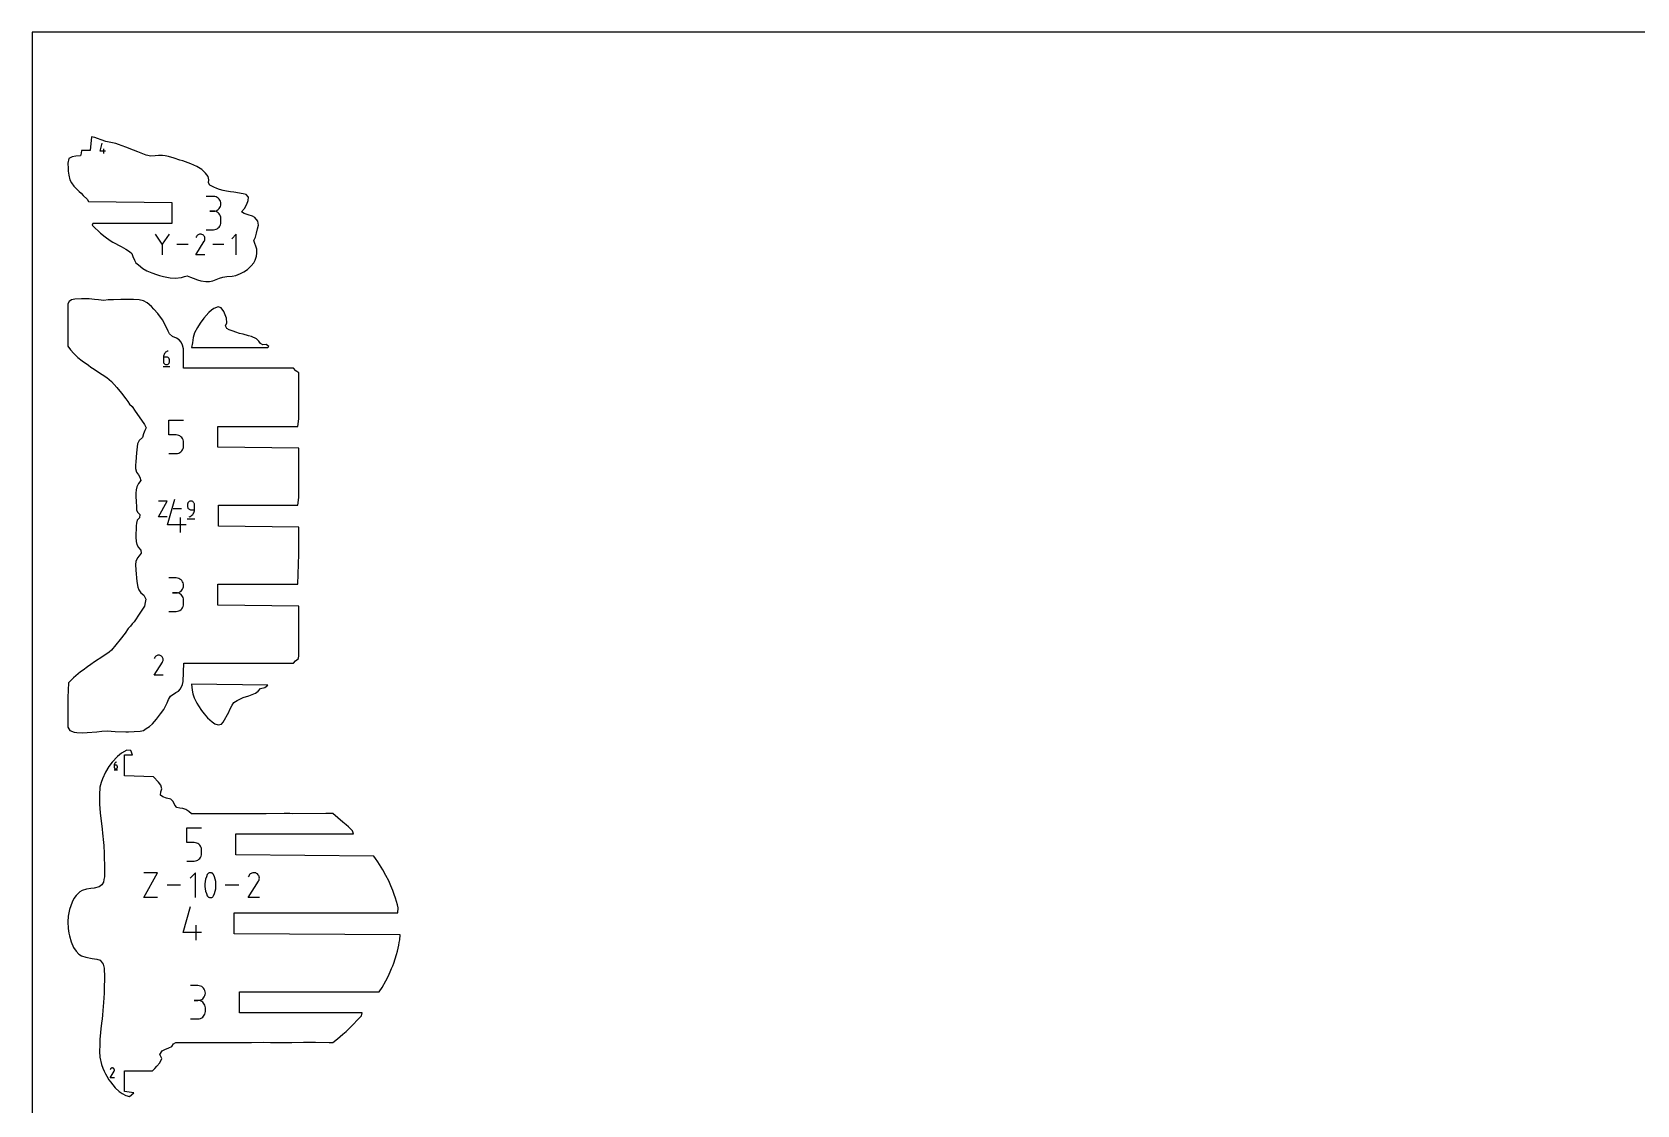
# Model space of a CAD drawing. Extents: x 0 to 600, y 0 to 900.
# Drawn here: x 0 to 300, y 699.5 to 900 of the extents above; entities that cross this region are included whole.
import ezdxf

# ---------------------------------------------------------------- set-up
doc = ezdxf.new("R2010")
doc.units = 0
doc.header["$MEASUREMENT"] = 0
for name, color, linetype in [('annotation', 7, 'Continuous'), ('boundary', 7, 'Continuous'), ('frame', 7, 'Continuous')]:
    doc.layers.add(name, color=color, linetype=linetype)

msp = doc.modelspace()

# ---------------------------------------------------------------- linework, layer by layer
at = {"layer": 'annotation', "color": 1}
for p, q in [((12.700607, 877.762499), (13.120548, 879.235261)), ((13.752122, 877.762499), (12.700607, 877.762499)), ((13.436929, 877.341489), (13.436929, 878.182558)), ((33.919675, 869.30659), (32.534008, 869.30659)), ((34.168891, 869.284221), (33.919675, 869.30659)), ((34.403394, 869.219757), (34.168891, 869.284221)), ((34.619284, 869.117162), (34.403394, 869.219757)), ((34.812661, 868.980401), (34.619284, 869.117162)), ((34.979625, 868.81344), (34.812661, 868.980401)), ((34.812661, 866.861789), (34.979625, 867.029078)), ((35.116276, 868.620242), (34.979625, 868.81344)), ((34.979625, 867.029078), (35.116276, 867.222764)), ((35.218712, 868.404773), (35.116276, 868.620242)), ((35.116276, 867.222764), (35.218712, 867.438915)), ((35.283034, 868.170998), (35.218712, 868.404773)), ((35.218712, 867.438915), (35.283034, 867.673597)), ((35.305342, 867.92288), (35.283034, 868.170998)), ((35.283034, 867.673597), (35.305342, 867.92288)), ((35.305342, 867.92288), (35.305342, 867.92288)), ((33.919675, 866.535257), (33.225863, 866.535257)), ((33.225863, 866.535257), (33.919675, 866.535257)), ((33.919675, 866.535257), (34.168891, 866.557631)), ((34.168891, 866.512888), (33.919675, 866.535257)), ((33.919675, 866.535257), (33.919675, 866.535257)), ((34.168891, 866.557631), (34.403394, 866.622133)), ((34.403394, 866.448423), (34.168891, 866.512888)), ((34.403394, 866.622133), (34.619284, 866.72483)), ((34.619284, 866.345829), (34.403394, 866.448423)), ((34.619284, 866.72483), (34.812661, 866.861789)), ((34.812661, 866.209068), (34.619284, 866.345829)), ((34.979625, 866.042107), (34.812661, 866.209068)), ((35.116276, 865.848909), (34.979625, 866.042107)), ((35.218712, 865.63344), (35.116276, 865.848909)), ((35.283034, 865.399664), (35.218712, 865.63344)), ((35.218712, 863.975684), (35.283034, 864.209514)), ((35.305342, 865.151547), (35.283034, 865.399664)), ((35.283034, 864.209514), (35.305342, 864.457735)), ((35.305342, 864.457735), (35.305342, 865.151547)), ((35.305342, 865.151547), (35.305342, 865.151547)), ((24.335724, 860.399694), (23.051855, 862.256344)), ((25.619351, 862.256344), (24.335724, 860.399694)), ((30.725669, 861.828236), (30.61343, 861.61293)), ((30.814739, 861.954539), (30.725669, 861.828236)), ((30.921604, 862.059973), (30.814739, 861.954539)), ((31.043013, 862.143694), (30.921604, 862.059973)), ((31.175716, 862.204856), (31.043013, 862.143694)), ((31.316462, 862.242616), (31.175716, 862.204856)), ((31.462002, 862.256129), (31.316462, 862.242616)), ((31.609086, 862.244552), (31.462002, 862.256129)), ((31.754464, 862.207039), (31.609086, 862.244552)), ((31.894885, 862.142746), (31.754464, 862.207039)), ((32.020476, 862.053564), (31.894885, 862.142746)), ((31.894885, 862.142746), (31.894885, 862.142746)), ((32.125484, 861.946546), (32.020476, 862.053564)), ((32.208975, 861.824973), (32.125484, 861.946546)), ((32.205774, 860.97353), (32.270994, 861.113561)), ((32.270015, 861.692123), (32.208975, 861.824973)), ((32.307671, 861.551277), (32.270015, 861.692123)), ((32.270994, 861.113561), (32.309094, 861.258716)), ((32.321008, 861.405715), (32.307671, 861.551277)), ((32.309094, 861.258716), (32.321008, 861.405715)), ((32.534008, 863.074025), (33.919675, 863.074025)), ((33.919675, 863.074025), (34.168891, 863.096381)), ((33.919675, 863.074025), (33.919675, 863.074025)), ((34.168891, 863.096381), (34.403394, 863.160813)), ((34.403394, 863.160813), (34.619284, 863.263366)), ((34.619284, 863.263366), (34.812661, 863.400085)), ((34.812661, 863.400085), (34.979625, 863.567014)), ((34.979625, 863.567014), (35.116276, 863.760199)), ((35.116276, 863.760199), (35.218712, 863.975684)), ((38.167763, 862.256223), (37.312092, 861.400311)), ((38.167763, 858.407272), (38.167763, 862.256223)), ((24.335724, 860.549105), (24.335724, 858.407151)), ((29.167731, 860.331748), (27.06319, 860.331748)), ((30.611016, 858.407241), (32.190568, 860.950117)), ((32.320427, 858.407241), (30.611016, 858.407241)), ((32.190568, 860.950117), (32.192456, 860.952453)), ((32.190568, 860.950117), (32.190568, 860.950117)), ((32.192456, 860.952453), (32.194267, 860.95481)), ((32.194267, 860.95481), (32.196012, 860.957206)), ((32.196012, 860.957206), (32.197704, 860.959662)), ((32.197704, 860.959662), (32.199354, 860.962197)), ((32.199354, 860.962197), (32.200974, 860.964832)), ((32.200974, 860.964832), (32.202576, 860.967585)), ((32.202576, 860.967585), (32.204172, 860.970478)), ((32.204172, 860.970478), (32.205774, 860.97353)), ((32.205774, 860.97353), (32.205774, 860.97353)), ((35.868977, 860.331748), (33.764436, 860.331748)), ((24.845491, 840.048169), (24.745913, 839.915187)), ((24.963009, 840.166186), (24.845491, 840.048169)), ((25.096942, 840.267186), (24.963009, 840.166186)), ((25.24576, 840.349115), (25.096942, 840.267186)), ((25.407936, 840.409922), (25.24576, 840.349115)), ((25.407936, 840.409922), (25.407936, 840.409922)), ((24.486667, 837.541918), (25.761336, 837.541918)), ((24.570106, 839.446978), (24.557571, 839.274663)), ((24.557571, 839.274663), (24.557571, 838.427335)), ((25.123682, 839.274663), (24.557571, 839.274663)), ((24.557571, 838.427335), (24.557571, 838.427335)), ((24.557571, 838.427335), (24.566711, 838.325497)), ((24.566711, 838.325497), (24.593055, 838.229632)), ((24.606694, 839.612538), (24.570106, 839.446978)), ((24.593055, 838.229632), (24.634991, 838.141346)), ((24.665805, 839.769292), (24.606694, 839.612538)), ((24.634991, 838.141346), (24.690905, 838.062241)), ((24.745913, 839.915187), (24.665805, 839.769292)), ((24.690905, 838.062241), (24.759183, 837.993922)), ((24.759183, 837.993922), (24.838214, 837.937993)), ((24.838214, 837.937993), (24.926382, 837.896058)), ((24.926382, 837.896058), (25.022076, 837.86972)), ((25.022076, 837.86972), (25.123682, 837.860585)), ((25.225498, 839.265576), (25.123682, 839.274663)), ((25.123682, 837.860585), (25.225498, 837.86972)), ((25.123682, 837.860585), (25.123682, 837.860585)), ((25.321304, 839.239371), (25.225498, 839.265576)), ((25.225498, 837.86972), (25.321304, 837.896058)), ((25.409505, 839.197627), (25.321304, 839.239371)), ((25.321304, 837.896058), (25.409505, 837.937993)), ((25.488509, 839.141925), (25.409505, 839.197627)), ((25.409505, 837.937993), (25.488509, 837.993922)), ((25.556722, 839.073845), (25.488509, 839.141925)), ((25.488509, 837.993922), (25.556722, 838.062241)), ((25.61255, 838.994968), (25.556722, 839.073845)), ((25.556722, 838.062241), (25.61255, 838.141346)), ((25.6544, 838.906872), (25.61255, 838.994968)), ((25.61255, 838.141346), (25.6544, 838.229632)), ((25.680679, 838.81114), (25.6544, 838.906872)), ((25.6544, 838.229632), (25.680679, 838.325497)), ((25.689793, 838.709351), (25.680679, 838.81114)), ((25.680679, 838.325497), (25.689793, 838.427335)), ((25.689793, 838.427335), (25.689793, 838.709351)), ((25.689793, 838.709351), (25.689793, 838.709351)), ((25.551567, 824.724879), (25.551567, 827.503647)), ((25.551567, 827.503647), (28.3229, 827.503647)), ((26.937234, 824.724879), (25.551567, 824.724879)), ((27.186037, 824.702639), (26.937234, 824.724879)), ((27.420321, 824.638496), (27.186037, 824.702639)), ((27.636147, 824.53632), (27.420321, 824.638496)), ((27.829576, 824.399979), (27.636147, 824.53632)), ((27.996669, 824.233339), (27.829576, 824.399979)), ((28.133487, 824.040271), (27.996669, 824.233339)), ((28.1334, 821.950864), (28.236045, 822.166963)), ((28.23609, 823.824641), (28.133487, 824.040271)), ((28.236045, 822.166963), (28.300529, 822.40161)), ((28.300541, 823.590317), (28.23609, 823.824641)), ((28.300529, 822.40161), (28.3229, 822.650879)), ((28.3229, 823.341169), (28.300541, 823.590317)), ((28.3229, 822.650879), (28.3229, 823.341169)), ((28.3229, 823.341169), (28.3229, 823.341169)), ((25.551567, 821.263647), (26.937234, 821.263647)), ((26.937234, 821.263647), (27.185934, 821.286008)), ((26.937234, 821.263647), (26.937234, 821.263647)), ((27.185934, 821.286008), (27.420163, 821.350474)), ((27.420163, 821.350474), (27.635973, 821.453119)), ((27.635973, 821.453119), (27.829415, 821.590016)), ((27.829415, 821.590016), (27.99654, 821.75724)), ((27.99654, 821.75724), (28.1334, 821.950864)), ((23.643277, 809.440948), (25.264896, 812.361474)), ((25.264896, 812.361474), (23.643277, 812.361474)), ((25.328799, 807.899273), (26.712509, 812.752041)), ((27.957261, 810.901211), (26.360368, 810.901211)), ((29.062471, 811.828693), (29.052, 811.71202)), ((29.052, 811.71202), (29.052, 811.387294)), ((29.052, 811.387294), (29.052, 811.387294)), ((29.052, 811.387294), (29.062471, 811.270628)), ((29.092651, 811.938532), (29.062471, 811.828693)), ((29.062471, 811.270628), (29.092651, 811.160805)), ((29.140693, 812.039698), (29.092651, 811.938532)), ((29.092651, 811.160805), (29.140693, 811.059664)), ((29.204748, 812.130349), (29.140693, 812.039698)), ((29.140693, 811.059664), (29.204748, 810.969041)), ((29.282968, 812.208646), (29.204748, 812.130349)), ((29.204748, 810.969041), (29.282968, 810.890775)), ((29.373505, 812.272747), (29.282968, 812.208646)), ((29.282968, 810.890775), (29.373505, 810.826702)), ((29.474511, 812.320813), (29.373505, 812.272747)), ((29.373505, 810.826702), (29.474511, 810.778661)), ((29.584138, 812.351002), (29.474511, 812.320813)), ((29.474511, 810.778661), (29.584138, 810.748489)), ((29.700538, 812.361474), (29.584138, 812.351002)), ((29.584138, 810.748489), (29.700538, 810.738023)), ((29.817179, 812.351002), (29.700538, 812.361474)), ((29.700538, 812.361474), (29.700538, 812.361474)), ((29.700538, 810.738023), (30.349076, 810.738023)), ((29.926934, 812.320813), (29.817179, 812.351002)), ((30.027978, 812.272747), (29.926934, 812.320813)), ((30.019423, 809.853711), (30.133407, 810.005764)), ((30.118485, 812.208646), (30.027978, 812.272747)), ((30.19663, 812.130349), (30.118485, 812.208646)), ((30.133407, 810.005764), (30.225123, 810.172603)), ((30.260587, 812.039698), (30.19663, 812.130349)), ((30.225123, 810.172603), (30.292813, 810.351845)), ((30.30853, 811.938532), (30.260587, 812.039698)), ((30.292813, 810.351845), (30.334717, 810.541112)), ((30.338635, 811.828693), (30.30853, 811.938532)), ((30.334717, 810.541112), (30.349076, 810.738023)), ((30.349076, 811.71202), (30.338635, 811.828693)), ((30.349076, 810.738023), (30.349076, 811.71202)), ((30.349076, 811.71202), (30.349076, 811.71202)), ((25.264896, 809.440948), (23.643277, 809.440948)), ((28.793553, 807.899273), (25.328799, 807.899273)), ((27.754988, 806.512041), (27.754988, 809.283375)), ((28.970956, 809.075883), (30.431219, 809.075883)), ((29.375995, 809.440948), (29.561457, 809.510061)), ((29.375995, 809.440948), (29.375995, 809.440948)), ((29.561457, 809.510061), (29.731689, 809.603479)), ((29.731689, 809.603479), (29.88493, 809.718822)), ((29.88493, 809.718822), (30.019423, 809.853711)), ((26.946928, 797.993196), (25.561262, 797.993196)), ((26.946928, 795.221863), (26.253117, 795.221863)), ((26.253117, 795.221863), (26.946928, 795.221863)), ((27.196144, 797.970827), (26.946928, 797.993196)), ((26.946928, 795.221863), (27.196144, 795.244237)), ((27.196144, 795.199493), (26.946928, 795.221863)), ((26.946928, 795.221863), (26.946928, 795.221863)), ((27.430647, 797.906362), (27.196144, 797.970827)), ((27.196144, 795.244237), (27.430647, 795.308739)), ((27.430647, 795.135029), (27.196144, 795.199493)), ((27.646537, 797.803768), (27.430647, 797.906362)), ((27.430647, 795.308739), (27.646537, 795.411436)), ((27.646537, 795.032434), (27.430647, 795.135029)), ((27.839915, 797.667007), (27.646537, 797.803768)), ((27.646537, 795.411436), (27.839915, 795.548395)), ((27.839915, 794.895674), (27.646537, 795.032434)), ((28.006879, 797.500046), (27.839915, 797.667007)), ((27.839915, 795.548395), (28.006879, 795.715684)), ((28.143529, 797.306848), (28.006879, 797.500046)), ((28.006879, 795.715684), (28.143529, 795.90937)), ((28.245965, 797.091379), (28.143529, 797.306848)), ((28.143529, 795.90937), (28.245965, 796.12552)), ((28.310287, 796.857604), (28.245965, 797.091379)), ((28.245965, 796.12552), (28.310287, 796.360203)), ((28.332595, 796.609486), (28.310287, 796.857604)), ((28.310287, 796.360203), (28.332595, 796.609486)), ((28.332595, 796.609486), (28.332595, 796.609486)), ((27.646537, 791.949972), (27.839915, 792.086691)), ((28.006879, 794.728713), (27.839915, 794.895674)), ((27.839915, 792.086691), (28.006879, 792.25362)), ((28.143529, 794.535515), (28.006879, 794.728713)), ((28.006879, 792.25362), (28.143529, 792.446805)), ((28.245965, 794.320046), (28.143529, 794.535515)), ((28.143529, 792.446805), (28.245965, 792.66229)), ((28.310287, 794.08627), (28.245965, 794.320046)), ((28.245965, 792.66229), (28.310287, 792.89612)), ((28.332595, 793.838153), (28.310287, 794.08627)), ((28.310287, 792.89612), (28.332595, 793.144341)), ((28.332595, 793.144341), (28.332595, 793.838153)), ((28.332595, 793.838153), (28.332595, 793.838153)), ((25.561262, 791.760631), (26.946928, 791.760631)), ((26.946928, 791.760631), (27.196144, 791.782987)), ((26.946928, 791.760631), (26.946928, 791.760631)), ((27.196144, 791.782987), (27.430647, 791.847419)), ((27.430647, 791.847419), (27.646537, 791.949972)), ((22.943892, 783.144512), (22.834714, 782.935077)), ((23.030534, 783.267371), (22.943892, 783.144512)), ((23.134485, 783.369931), (23.030534, 783.267371)), ((23.252583, 783.451368), (23.134485, 783.369931)), ((23.381668, 783.510863), (23.252583, 783.451368)), ((23.518577, 783.547593), (23.381668, 783.510863)), ((23.660148, 783.560738), (23.518577, 783.547593)), ((23.803222, 783.549476), (23.660148, 783.560738)), ((23.944635, 783.512986), (23.803222, 783.549476)), ((24.081227, 783.450446), (23.944635, 783.512986)), ((24.203394, 783.363696), (24.081227, 783.450446)), ((24.081227, 783.450446), (24.081227, 783.450446)), ((24.305538, 783.259597), (24.203394, 783.363696)), ((24.386753, 783.141338), (24.305538, 783.259597)), ((24.446128, 783.012111), (24.386753, 783.141338)), ((24.482757, 782.875105), (24.446128, 783.012111)), ((22.832366, 779.816799), (24.368848, 782.290337)), ((24.368848, 782.290337), (24.370684, 782.29261)), ((24.368848, 782.290337), (24.368848, 782.290337)), ((24.370684, 782.29261), (24.372446, 782.294902)), ((24.372446, 782.294902), (24.374143, 782.297233)), ((24.374143, 782.297233), (24.375789, 782.299622)), ((24.375789, 782.299622), (24.377394, 782.302088)), ((24.377394, 782.302088), (24.37897, 782.304651)), ((24.37897, 782.304651), (24.380528, 782.307329)), ((24.380528, 782.307329), (24.382081, 782.310143)), ((24.382081, 782.310143), (24.383639, 782.313112)), ((24.383639, 782.313112), (24.44708, 782.449325)), ((24.383639, 782.313112), (24.383639, 782.313112)), ((24.44708, 782.449325), (24.484142, 782.590522)), ((24.495731, 782.733512), (24.482757, 782.875105)), ((24.484142, 782.590522), (24.495731, 782.733512)), ((24.495166, 779.816799), (22.832366, 779.816799)), ((15.325164, 762.150684), (15.979417, 762.150684)), ((15.367991, 763.1285), (15.361557, 763.040056)), ((15.361557, 763.040056), (15.361557, 762.605145)), ((15.652127, 763.040056), (15.361557, 763.040056)), ((15.361557, 762.605145), (15.361557, 762.605145)), ((15.361557, 762.605145), (15.366249, 762.552874)), ((15.366249, 762.552874), (15.37977, 762.50367)), ((15.386771, 763.213478), (15.367991, 763.1285)), ((15.37977, 762.50367), (15.401295, 762.458354)), ((15.417111, 763.293936), (15.386771, 763.213478)), ((15.401295, 762.458354), (15.429994, 762.417752)), ((15.458228, 763.368819), (15.417111, 763.293936)), ((15.429994, 762.417752), (15.465039, 762.382686)), ((15.509339, 763.437076), (15.458228, 763.368819)), ((15.465039, 762.382686), (15.505603, 762.353979)), ((15.505603, 762.353979), (15.550858, 762.332455)), ((15.569658, 763.497651), (15.509339, 763.437076)), ((15.550858, 762.332455), (15.599975, 762.318937)), ((15.638402, 763.549491), (15.569658, 763.497651)), ((15.599975, 762.318937), (15.652127, 762.314247)), ((15.714786, 763.591543), (15.638402, 763.549491)), ((15.704386, 763.035392), (15.652127, 763.040056)), ((15.652127, 762.314247), (15.704386, 762.318937)), ((15.652127, 762.314247), (15.652127, 762.314247)), ((15.753561, 763.021941), (15.704386, 763.035392)), ((15.704386, 762.318937), (15.753561, 762.332455)), ((15.798027, 763.622753), (15.714786, 763.591543)), ((15.798832, 763.000515), (15.753561, 763.021941)), ((15.753561, 762.332455), (15.798832, 762.353979)), ((15.798027, 763.622753), (15.798027, 763.622753)), ((15.839383, 762.971925), (15.798832, 763.000515)), ((15.798832, 762.353979), (15.839383, 762.382686)), ((15.874395, 762.936981), (15.839383, 762.971925)), ((15.839383, 762.382686), (15.874395, 762.417752)), ((15.90305, 762.896496), (15.874395, 762.936981)), ((15.874395, 762.417752), (15.90305, 762.458354)), ((15.92453, 762.851279), (15.90305, 762.896496)), ((15.90305, 762.458354), (15.92453, 762.50367)), ((15.938018, 762.802142), (15.92453, 762.851279)), ((15.92453, 762.50367), (15.938018, 762.552874)), ((15.942696, 762.749896), (15.938018, 762.802142)), ((15.938018, 762.552874), (15.942696, 762.605145)), ((15.942696, 762.605145), (15.942696, 762.749896)), ((15.942696, 762.749896), (15.942696, 762.749896)), ((28.917394, 748.558126), (28.917394, 751.336894)), ((28.917394, 751.336894), (31.688727, 751.336894)), ((30.30306, 748.558126), (28.917394, 748.558126)), ((30.551863, 748.535886), (30.30306, 748.558126)), ((30.786147, 748.471744), (30.551863, 748.535886)), ((31.001973, 748.369568), (30.786147, 748.471744)), ((31.195402, 748.233226), (31.001973, 748.369568)), ((31.362495, 748.066587), (31.195402, 748.233226)), ((31.499313, 747.873518), (31.362495, 748.066587)), ((31.601917, 747.657888), (31.499313, 747.873518)), ((31.666368, 747.423564), (31.601917, 747.657888)), ((31.688727, 747.174416), (31.666368, 747.423564)), ((31.688727, 746.484126), (31.688727, 747.174416)), ((31.688727, 747.174416), (31.688727, 747.174416)), ((28.917394, 745.096894), (30.30306, 745.096894)), ((30.30306, 745.096894), (30.55176, 745.119256)), ((30.30306, 745.096894), (30.30306, 745.096894)), ((30.55176, 745.119256), (30.78599, 745.183722)), ((30.78599, 745.183722), (31.0018, 745.286366)), ((31.0018, 745.286366), (31.195241, 745.423263)), ((31.195241, 745.423263), (31.362366, 745.590487)), ((31.362366, 745.590487), (31.499226, 745.784112)), ((31.499226, 745.784112), (31.601872, 746.00021)), ((31.601872, 746.00021), (31.666355, 746.234857)), ((31.666355, 746.234857), (31.688727, 746.484126)), ((20.882035, 738.265335), (23.471895, 742.929657)), ((23.471895, 742.929657), (20.882035, 742.929657)), ((30.557592, 742.929657), (29.520654, 741.892426)), ((30.557592, 738.265335), (30.557592, 742.929657)), ((32.351618, 741.265799), (32.306919, 740.819105)), ((32.441017, 741.707199), (32.351618, 741.265799)), ((32.575116, 742.139856), (32.441017, 741.707199)), ((32.753914, 742.560318), (32.575116, 742.139856)), ((32.814124, 742.660445), (32.753914, 742.560318)), ((32.753914, 742.560318), (32.753914, 742.560318)), ((32.889163, 742.745771), (32.814124, 742.660445)), ((32.976544, 742.815471), (32.889163, 742.745771)), ((33.073784, 742.868718), (32.976544, 742.815471)), ((33.178398, 742.904686), (33.073784, 742.868718)), ((33.287902, 742.92255), (33.178398, 742.904686)), ((33.399811, 742.921484), (33.287902, 742.92255)), ((33.51164, 742.900663), (33.399811, 742.921484)), ((33.620905, 742.85926), (33.51164, 742.900663)), ((33.662734, 742.83728), (33.620905, 742.85926)), ((33.620905, 742.85926), (33.620905, 742.85926)), ((33.702872, 742.812032), (33.662734, 742.83728)), ((33.741126, 742.783718), (33.702872, 742.812032)), ((33.777299, 742.752536), (33.741126, 742.783718)), ((33.811198, 742.718686), (33.777299, 742.752536)), ((33.842626, 742.682369), (33.811198, 742.718686)), ((33.871389, 742.643784), (33.842626, 742.682369)), ((33.897292, 742.603131), (33.871389, 742.643784)), ((33.92014, 742.56061), (33.897292, 742.603131)), ((34.099805, 742.139281), (33.92014, 742.56061)), ((33.92014, 742.56061), (33.92014, 742.56061)), ((34.234553, 741.705975), (34.099805, 742.139281)), ((34.324385, 741.264142), (34.234553, 741.705975)), ((34.369302, 740.817231), (34.324385, 741.264142)), ((40.417915, 738.265297), (42.332083, 741.346862)), ((40.556856, 742.411004), (40.42084, 742.150087)), ((40.664795, 742.564064), (40.556856, 742.411004)), ((40.794299, 742.691833), (40.664795, 742.564064)), ((40.941427, 742.793289), (40.794299, 742.691833)), ((41.102242, 742.867408), (40.941427, 742.793289)), ((41.272805, 742.913167), (41.102242, 742.867408)), ((41.449176, 742.929543), (41.272805, 742.913167)), ((41.627419, 742.915513), (41.449176, 742.929543)), ((41.803593, 742.870053), (41.627419, 742.915513)), ((41.973761, 742.792141), (41.803593, 742.870053)), ((42.125958, 742.684066), (41.973761, 742.792141)), ((41.973761, 742.792141), (41.973761, 742.792141)), ((42.253211, 742.554378), (42.125958, 742.684066)), ((42.354389, 742.407049), (42.253211, 742.554378)), ((42.332083, 741.346862), (42.334371, 741.349693)), ((42.332083, 741.346862), (42.332083, 741.346862)), ((42.334371, 741.349693), (42.336565, 741.352549)), ((42.336565, 741.352549), (42.33868, 741.355453)), ((42.33868, 741.355453), (42.34073, 741.358429)), ((42.34073, 741.358429), (42.34273, 741.361501)), ((42.34273, 741.361501), (42.344693, 741.364694)), ((42.344693, 741.364694), (42.346635, 741.368031)), ((42.346635, 741.368031), (42.348569, 741.371537)), ((42.348569, 741.371537), (42.350511, 741.375235)), ((42.350511, 741.375235), (42.429546, 741.544931)), ((42.350511, 741.375235), (42.350511, 741.375235)), ((42.42836, 742.246056), (42.354389, 742.407049)), ((42.473993, 742.075373), (42.42836, 742.246056)), ((42.429546, 741.544931), (42.475717, 741.720836)), ((42.490156, 741.898975), (42.473993, 742.075373)), ((42.475717, 741.720836), (42.490156, 741.898975)), ((23.471895, 738.265335), (20.882035, 738.265335)), ((27.771826, 740.597496), (25.221454, 740.597496)), ((32.306919, 740.819105), (32.306919, 740.370567)), ((32.306919, 740.370567), (32.351618, 739.923635)), ((32.351618, 739.923635), (32.441017, 739.481758)), ((32.441017, 739.481758), (32.575116, 739.048387)), ((32.575116, 739.048387), (32.753914, 738.626972)), ((32.753914, 738.626972), (32.753914, 738.626972)), ((32.753914, 738.626972), (32.776679, 738.584535)), ((32.776679, 738.584535), (32.80239, 738.544085)), ((32.80239, 738.544085), (32.83094, 738.505743)), ((32.83094, 738.505743), (32.862221, 738.469634)), ((32.862221, 738.469634), (32.896123, 738.435879)), ((32.896123, 738.435879), (32.932538, 738.404601)), ((32.932538, 738.404601), (32.971358, 738.375923)), ((32.971358, 738.375923), (33.012476, 738.349968)), ((33.012476, 738.349968), (33.055781, 738.326859)), ((33.055781, 738.326859), (33.055781, 738.326859)), ((33.055781, 738.326859), (33.164186, 738.286335)), ((33.164186, 738.286335), (33.275364, 738.266201)), ((33.275364, 738.266201), (33.386802, 738.265638)), ((33.386802, 738.265638), (33.495987, 738.283825)), ((33.495987, 738.283825), (33.600405, 738.31994)), ((33.600405, 738.31994), (33.697542, 738.373162)), ((33.697542, 738.373162), (33.784886, 738.442671)), ((33.784886, 738.442671), (33.859924, 738.527645)), ((33.859924, 738.527645), (33.92014, 738.627264)), ((33.92014, 738.627264), (34.099805, 739.047813)), ((33.92014, 738.627264), (33.92014, 738.627264)), ((34.099805, 739.047813), (34.234553, 739.480534)), ((34.234553, 739.480534), (34.324385, 739.921977)), ((34.324385, 739.921977), (34.369302, 740.368693)), ((34.369302, 740.368693), (34.369302, 740.817231)), ((38.668881, 740.597496), (36.118509, 740.597496)), ((42.489452, 738.265297), (40.417915, 738.265297)), ((28.217504, 731.73252), (29.601214, 736.585289)), ((30.643693, 730.345289), (30.643693, 733.116622)), ((31.682258, 731.73252), (28.217504, 731.73252)), ((31.000229, 721.826443), (29.614563, 721.826443)), ((31.249445, 721.804074), (31.000229, 721.826443)), ((31.483948, 721.73961), (31.249445, 721.804074)), ((31.699838, 721.637015), (31.483948, 721.73961)), ((31.893216, 721.500254), (31.699838, 721.637015)), ((32.06018, 721.333293), (31.893216, 721.500254)), ((32.19683, 721.140096), (32.06018, 721.333293)), ((32.299267, 720.924627), (32.19683, 721.140096)), ((32.363589, 720.690851), (32.299267, 720.924627)), ((32.299267, 719.958768), (32.363589, 720.193451)), ((32.385896, 720.442733), (32.363589, 720.690851)), ((32.363589, 720.193451), (32.385896, 720.442733)), ((32.385896, 720.442733), (32.385896, 720.442733)), ((31.000229, 719.05511), (30.306418, 719.05511)), ((30.306418, 719.05511), (31.000229, 719.05511)), ((31.000229, 719.05511), (31.249445, 719.077484)), ((31.249445, 719.032741), (31.000229, 719.05511)), ((31.000229, 719.05511), (31.000229, 719.05511)), ((31.249445, 719.077484), (31.483948, 719.141986)), ((31.483948, 718.968276), (31.249445, 719.032741)), ((31.483948, 719.141986), (31.699838, 719.244683)), ((31.699838, 718.865682), (31.483948, 718.968276)), ((31.699838, 719.244683), (31.893216, 719.381642)), ((31.893216, 718.728921), (31.699838, 718.865682)), ((31.893216, 719.381642), (32.06018, 719.548931)), ((32.06018, 718.56196), (31.893216, 718.728921)), ((32.06018, 719.548931), (32.19683, 719.742617)), ((32.19683, 718.368762), (32.06018, 718.56196)), ((32.19683, 719.742617), (32.299267, 719.958768)), ((32.299267, 718.153293), (32.19683, 718.368762)), ((32.363589, 717.919518), (32.299267, 718.153293)), ((32.385896, 717.6714), (32.363589, 717.919518)), ((32.385896, 716.977588), (32.385896, 717.6714)), ((32.385896, 717.6714), (32.385896, 717.6714)), ((29.614563, 715.593878), (31.000229, 715.593878)), ((31.000229, 715.593878), (31.249445, 715.616234)), ((31.000229, 715.593878), (31.000229, 715.593878)), ((31.249445, 715.616234), (31.483948, 715.680667)), ((31.483948, 715.680667), (31.699838, 715.783219)), ((31.699838, 715.783219), (31.893216, 715.919938)), ((31.893216, 715.919938), (32.06018, 716.086867)), ((32.06018, 716.086867), (32.19683, 716.280052)), ((32.19683, 716.280052), (32.299267, 716.495537)), ((32.299267, 716.495537), (32.363589, 716.729367)), ((32.363589, 716.729367), (32.385896, 716.977588)), ((14.574645, 704.599017), (15.332253, 705.818668)), ((14.629636, 706.239844), (14.575803, 706.136576)), ((14.672358, 706.300423), (14.629636, 706.239844)), ((14.723614, 706.350993), (14.672358, 706.300423)), ((14.781846, 706.391149), (14.723614, 706.350993)), ((14.845495, 706.420484), (14.781846, 706.391149)), ((14.913001, 706.438595), (14.845495, 706.420484)), ((14.982808, 706.445077), (14.913001, 706.438595)), ((15.053354, 706.439523), (14.982808, 706.445077)), ((15.123082, 706.421531), (15.053354, 706.439523)), ((15.190433, 706.390694), (15.123082, 706.421531)), ((15.250671, 706.347919), (15.190433, 706.390694)), ((15.190433, 706.390694), (15.190433, 706.390694)), ((15.301036, 706.29659), (15.250671, 706.347919)), ((15.341081, 706.238279), (15.301036, 706.29659)), ((15.332253, 705.818668), (15.333158, 705.819788)), ((15.332253, 705.818668), (15.332253, 705.818668)), ((15.333158, 705.819788), (15.334027, 705.820919)), ((15.334027, 705.820919), (15.334864, 705.822068)), ((15.334864, 705.822068), (15.335675, 705.823246)), ((15.335675, 705.823246), (15.336467, 705.824462)), ((15.336467, 705.824462), (15.337244, 705.825726)), ((15.337244, 705.825726), (15.338012, 705.827046)), ((15.338012, 705.827046), (15.338778, 705.828434)), ((15.338778, 705.828434), (15.339546, 705.829898)), ((15.339546, 705.829898), (15.370828, 705.897061)), ((15.339546, 705.829898), (15.339546, 705.829898)), ((15.370358, 706.17456), (15.341081, 706.238279)), ((15.388419, 706.107005), (15.370358, 706.17456)), ((15.370828, 705.897061), (15.389102, 705.966683)), ((15.394816, 706.037188), (15.388419, 706.107005)), ((15.389102, 705.966683), (15.394816, 706.037188)), ((15.394538, 704.599017), (14.574645, 704.599017))]:
    msp.add_line(p, q, dxfattribs=at)
at = {"layer": 'boundary', "color": 5}
for p, q in [((11.128036, 880.441599), (10.859387, 877.898375)), ((11.703722, 880.29337), (11.128036, 880.441599)), ((12.204584, 880.137465), (11.703722, 880.29337)), ((12.907482, 879.886509), (12.204584, 880.137465)), ((13.812538, 879.577818), (12.907482, 879.886509)), ((14.74463, 879.382357), (13.812538, 879.577818)), ((15.636526, 879.160332), (14.74463, 879.382357)), ((16.156363, 879.009898), (15.636526, 879.160332)), ((17.495009, 878.505321), (16.156363, 879.009898)), ((6.840662, 876.354481), (6.673865, 875.537039)), ((7.480614, 876.720102), (6.840662, 876.354481)), ((8.178269, 876.819951), (7.480614, 876.720102)), ((9.028846, 876.851666), (8.178269, 876.819951)), ((9.17284, 877.354322), (9.028846, 876.851666)), ((9.213839, 877.898375), (9.17284, 877.354322)), ((10.859387, 877.898375), (9.213839, 877.898375)), ((18.974262, 877.951903), (17.495009, 878.505321)), ((19.758705, 877.617354), (18.974262, 877.951903)), ((21.330237, 877.025636), (19.758705, 877.617354)), ((22.222895, 876.845458), (21.330237, 877.025636)), ((23.029501, 876.904851), (22.222895, 876.845458)), ((23.603511, 876.96233), (23.029501, 876.904851)), ((24.351344, 876.947555), (23.603511, 876.96233)), ((24.880987, 876.864867), (24.351344, 876.947555)), ((25.507269, 876.738591), (24.880987, 876.864867)), ((26.578408, 876.443828), (25.507269, 876.738591)), ((27.62837, 876.09558), (26.578408, 876.443828)), ((28.164141, 875.934518), (27.62837, 876.09558)), ((6.673865, 875.537039), (6.718179, 874.49566)), ((6.718179, 874.49566), (6.758701, 873.985268)), ((6.758701, 873.985268), (6.84019, 873.266722)), ((6.84019, 873.266722), (7.048851, 872.374022)), ((29.668621, 875.397284), (28.164141, 875.934518)), ((30.774132, 874.909988), (29.668621, 875.397284)), ((31.734336, 874.313079), (30.774132, 874.909988)), ((32.435714, 873.663709), (31.734336, 874.313079)), ((32.89347, 873.009529), (32.435714, 873.663709)), ((33.038862, 872.396104), (32.89347, 873.009529)), ((7.048851, 872.374022), (7.336276, 871.855839)), ((7.336276, 871.855839), (7.821985, 871.214098)), ((7.821985, 871.214098), (8.776381, 870.24131)), ((8.776381, 870.24131), (9.147387, 869.874131)), ((32.978681, 871.851207), (33.038862, 872.396104)), ((33.250246, 871.38118), (32.978681, 871.851207)), ((33.97076, 871.049798), (33.250246, 871.38118)), ((34.555848, 870.786304), (33.97076, 871.049798)), ((35.060208, 870.60973), (34.555848, 870.786304)), ((35.730973, 870.401861), (35.060208, 870.60973)), ((36.315245, 870.279772), (35.730973, 870.401861)), ((37.096774, 870.158197), (36.315245, 870.279772)), ((37.681494, 870.07443), (37.096774, 870.158197)), ((39.456099, 869.793429), (37.681494, 870.07443)), ((9.147387, 869.874131), (9.556257, 869.478229)), ((9.556257, 869.478229), (10.27649, 868.789954)), ((10.27649, 868.789954), (10.567749, 868.338829)), ((10.567749, 868.338829), (26.120458, 868.143829)), ((26.120458, 868.143829), (26.120458, 864.243829)), ((39.168111, 866.439557), (39.725349, 867.01499)), ((40.00973, 869.628417), (39.456099, 869.793429)), ((39.725349, 867.01499), (40.149199, 867.835983)), ((40.423718, 869.136515), (40.00973, 869.628417)), ((40.149199, 867.835983), (40.409095, 868.533643)), ((40.409095, 868.533643), (40.423718, 869.136515)), ((11.351367, 864.243829), (11.250518, 863.949717)), ((26.120458, 864.243829), (11.351367, 864.243829)), ((39.658022, 866.118401), (39.168111, 866.439557)), ((40.406075, 865.8451), (39.658022, 866.118401)), ((41.195857, 865.617261), (40.406075, 865.8451)), ((41.658241, 865.373752), (41.195857, 865.617261)), ((42.224086, 864.701513), (41.658241, 865.373752)), ((42.299487, 863.93494), (42.224086, 864.701513)), ((11.250518, 863.949717), (11.745705, 863.444344)), ((11.745705, 863.444344), (12.409675, 862.799537)), ((12.409675, 862.799537), (12.805997, 862.4238)), ((12.805997, 862.4238), (13.68017, 861.735395)), ((13.68017, 861.735395), (14.613413, 861.044286)), ((14.613413, 861.044286), (15.06676, 860.764409)), ((41.457319, 861.072033), (41.752087, 861.689968)), ((41.620403, 860.486446), (41.457319, 861.072033)), ((41.752087, 861.689968), (41.926648, 862.414105)), ((41.926648, 862.414105), (42.128502, 863.232876)), ((42.128502, 863.232876), (42.299487, 863.93494)), ((15.06676, 860.764409), (16.634071, 859.911866)), ((16.634071, 859.911866), (17.510133, 859.434701)), ((17.510133, 859.434701), (18.234642, 859.008312)), ((18.234642, 859.008312), (18.644337, 858.625333)), ((18.644337, 858.625333), (18.838142, 858.085244)), ((18.838142, 858.085244), (19.123523, 857.368862)), ((41.850546, 860.019797), (41.620403, 860.486446)), ((41.708449, 857.393075), (41.949298, 858.132156)), ((41.991651, 859.467317), (41.850546, 860.019797)), ((41.949298, 858.132156), (42.028801, 858.662561)), ((42.028801, 858.662561), (41.991651, 859.467317)), ((19.123523, 857.368862), (19.398474, 856.899269)), ((19.398474, 856.899269), (19.862785, 856.486647)), ((19.862785, 856.486647), (20.717764, 855.815468)), ((20.717764, 855.815468), (21.431138, 855.417474)), ((21.431138, 855.417474), (22.390181, 855.016103)), ((22.390181, 855.016103), (23.244357, 854.679633)), ((38.949524, 854.866661), (39.60142, 855.193454)), ((39.60142, 855.193454), (40.245882, 855.654202)), ((40.245882, 855.654202), (40.956765, 856.296567)), ((40.956765, 856.296567), (41.435192, 856.896019)), ((41.435192, 856.896019), (41.708449, 857.393075)), ((23.244357, 854.679633), (23.786497, 854.521685)), ((23.786497, 854.521685), (24.576711, 854.315293)), ((24.576711, 854.315293), (25.809621, 854.073242)), ((25.809621, 854.073242), (26.76485, 854.016214)), ((26.76485, 854.016214), (27.954335, 854.168734)), ((27.954335, 854.168734), (28.504237, 854.337541)), ((28.504237, 854.337541), (29.007472, 854.435681)), ((29.007472, 854.435681), (29.642044, 854.230628)), ((29.642044, 854.230628), (30.115087, 854.005691)), ((30.115087, 854.005691), (30.898152, 853.704843)), ((30.898152, 853.704843), (31.548746, 853.51381)), ((31.548746, 853.51381), (32.475312, 853.371811)), ((32.475312, 853.371811), (33.181711, 853.406595)), ((33.181711, 853.406595), (33.813095, 853.515603)), ((33.813095, 853.515603), (34.422838, 853.75141)), ((34.422838, 853.75141), (35.050616, 854.04716)), ((35.050616, 854.04716), (35.630719, 854.235534)), ((35.630719, 854.235534), (36.400759, 854.304426)), ((36.400759, 854.304426), (37.39501, 854.36938)), ((37.39501, 854.36938), (38.115433, 854.533673)), ((38.115433, 854.533673), (38.949524, 854.866661)), ((6.925031, 849.665029), (6.668089, 849.224971)), ((6.668089, 849.224971), (6.668118, 848.218141)), ((7.392598, 849.975989), (6.925031, 849.665029)), ((7.96464, 850.089707), (7.392598, 849.975989)), ((9.214718, 850.187399), (7.96464, 850.089707)), ((10.693072, 850.144359), (9.214718, 850.187399)), ((11.669997, 850.054887), (10.693072, 850.144359)), ((12.383951, 849.966615), (11.669997, 850.054887)), ((13.394149, 849.842539), (12.383951, 849.966615)), ((14.196774, 849.963778), (13.394149, 849.842539)), ((15.213755, 849.96708), (14.196774, 849.963778)), ((16.591763, 850.040234), (15.213755, 849.96708)), ((17.230589, 850.044531), (16.591763, 850.040234)), ((18.94231, 850.021935), (17.230589, 850.044531)), ((19.991304, 849.946051), (18.94231, 850.021935)), ((20.832322, 849.760135), (19.991304, 849.946051)), ((21.487705, 849.415599), (20.832322, 849.760135)), ((22.334613, 848.728273), (21.487705, 849.415599)), ((6.668118, 848.218141), (6.680591, 847.564206)), ((6.680591, 847.564206), (6.680686, 846.02828)), ((6.680686, 846.02828), (6.684943, 845.081994)), ((22.778835, 848.242897), (22.334613, 848.728273)), ((23.477204, 847.415314), (22.778835, 848.242897)), ((24.350548, 846.231221), (23.477204, 847.415314)), ((25.205037, 844.678676), (24.350548, 846.231221)), ((32.073151, 846.544114), (31.392831, 845.607148)), ((33.060849, 847.628639), (32.073151, 846.544114)), ((33.528257, 848.039865), (33.060849, 847.628639)), ((33.980034, 848.359321), (33.528257, 848.039865)), ((34.764736, 848.655144), (33.980034, 848.359321)), ((35.367917, 848.475538), (34.764736, 848.655144)), ((35.848503, 847.806776), (35.367917, 848.475538)), ((36.33192, 846.53796), (35.848503, 847.806776)), ((36.413918, 845.687007), (36.33192, 846.53796)), ((6.668356, 843.222194), (6.668043, 842.105982)), ((6.684943, 845.081994), (6.66823, 843.792113)), ((6.66823, 843.792113), (6.668356, 843.222194)), ((25.449533, 844.142409), (25.205037, 844.678676)), ((25.680162, 843.642008), (25.449533, 844.142409)), ((26.255139, 843.10583), (25.680162, 843.642008)), ((26.983201, 842.789739), (26.255139, 843.10583)), ((30.345621, 843.800536), (30.118752, 842.9579)), ((30.900487, 844.824741), (30.345621, 843.800536)), ((31.392831, 845.607148), (30.900487, 844.824741)), ((36.167842, 845.142379), (36.413918, 845.687007)), ((36.396902, 844.635751), (36.167842, 845.142379)), ((36.840757, 844.338147), (36.396902, 844.635751)), ((37.579874, 844.138626), (36.840757, 844.338147)), ((38.103231, 843.915669), (37.579874, 844.138626)), ((38.793562, 843.704942), (38.103231, 843.915669)), ((39.426944, 843.564914), (38.793562, 843.704942)), ((40.476304, 843.274655), (39.426944, 843.564914)), ((41.001664, 843.092766), (40.476304, 843.274655)), ((41.930202, 842.703493), (41.001664, 843.092766)), ((6.668043, 842.105982), (6.667843, 841.329722)), ((6.667843, 841.329722), (7.149178, 840.6466)), ((7.149178, 840.6466), (7.772572, 839.941101)), ((27.489985, 842.504233), (26.983201, 842.789739)), ((27.843882, 842.068893), (27.489985, 842.504233)), ((28.112427, 841.50467), (27.843882, 842.068893)), ((28.310673, 840.808256), (28.112427, 841.50467)), ((28.310673, 837.185253), (28.310673, 840.808256)), ((29.955302, 841.953582), (29.823691, 841.085253)), ((29.823691, 841.085253), (44.048265, 841.085253)), ((30.118752, 842.9579), (29.955302, 841.953582)), ((42.406684, 842.253154), (41.930202, 842.703493)), ((42.690774, 841.792533), (42.406684, 842.253154)), ((43.142288, 841.556097), (42.690774, 841.792533)), ((43.730205, 841.620381), (43.142288, 841.556097)), ((44.243265, 841.280253), (43.730205, 841.620381)), ((44.048265, 841.085253), (44.243265, 841.280253)), ((7.772572, 839.941101), (8.573384, 839.182492)), ((8.573384, 839.182492), (9.334412, 838.546827)), ((9.334412, 838.546827), (10.533721, 837.734548)), ((10.533721, 837.734548), (10.971913, 837.406635)), ((10.971913, 837.406635), (11.590483, 836.997696)), ((48.838283, 837.185253), (28.310673, 837.185253)), ((49.290575, 836.71232), (48.838283, 837.185253)), ((11.590483, 836.997696), (12.397459, 836.436614)), ((12.397459, 836.436614), (13.123704, 835.989933)), ((13.123704, 835.989933), (13.954046, 835.429791)), ((13.954046, 835.429791), (14.862754, 834.696203)), ((14.862754, 834.696203), (15.81154, 833.612801)), ((49.845537, 836.30901), (49.290575, 836.71232)), ((49.844745, 832.781445), (49.860947, 835.780889)), ((49.860947, 835.780889), (49.845537, 836.30901)), ((15.81154, 833.612801), (16.693023, 832.535774)), ((16.693023, 832.535774), (17.541696, 831.48546)), ((17.541696, 831.48546), (17.88624, 830.984777)), ((49.844383, 827.714488), (49.844741, 831.411736)), ((49.844741, 831.411736), (49.844745, 832.781445)), ((17.88624, 830.984777), (18.232974, 830.498507)), ((18.232974, 830.498507), (18.679968, 830.016388)), ((18.679968, 830.016388), (19.259913, 829.187582)), ((19.259913, 829.187582), (20.44908, 827.501896)), ((20.44908, 827.501896), (21.022029, 826.65695)), ((21.047105, 825.532536), (20.843745, 824.920691)), ((21.022029, 826.65695), (21.29463, 826.077822)), ((21.29463, 826.077822), (21.047105, 825.532536)), ((34.738016, 822.433647), (34.738016, 826.333647)), ((34.738016, 826.333647), (49.649351, 826.333647)), ((49.649351, 826.333647), (49.844383, 827.714488)), ((19.721687, 823.044966), (19.557712, 821.939555)), ((20.013646, 823.687678), (19.721687, 823.044966)), ((20.612675, 824.265847), (20.013646, 823.687678)), ((20.843745, 824.920691), (20.612675, 824.265847)), ((49.844088, 822.238647), (34.738016, 822.433647)), ((49.84391, 820.863579), (49.844088, 822.238647)), ((19.359047, 819.10841), (19.354973, 818.431367)), ((19.375118, 819.69362), (19.359047, 819.10841)), ((19.498031, 821.367071), (19.375118, 819.69362)), ((19.557712, 821.939555), (19.498031, 821.367071)), ((49.844355, 819.661095), (49.84391, 820.863579)), ((49.844798, 817.47509), (49.844355, 819.661095)), ((19.354973, 818.431367), (19.526927, 817.796971)), ((19.526927, 817.796971), (19.884856, 817.261266)), ((19.884856, 817.261266), (20.150309, 816.826793)), ((20.318164, 816.216623), (19.910853, 815.675353)), ((20.150309, 816.826793), (20.318164, 816.216623)), ((49.844799, 815.595524), (49.844798, 817.47509)), ((19.449157, 814.464992), (19.407345, 813.85082)), ((19.407345, 813.85082), (19.416773, 813.341416)), ((19.416773, 813.341416), (19.448054, 812.172893)), ((19.571158, 815.051786), (19.449157, 814.464992)), ((19.910853, 815.675353), (19.571158, 815.051786)), ((49.649108, 811.582041), (49.843858, 813.008336)), ((49.843858, 813.008336), (49.844799, 815.595524)), ((19.448054, 812.172893), (19.485964, 811.436889)), ((19.485964, 811.436889), (19.539784, 810.68223)), ((19.539784, 810.68223), (19.755255, 810.21249)), ((19.755255, 810.21249), (20.120101, 809.849887)), ((34.861959, 807.682041), (34.861959, 811.582041)), ((34.861959, 811.582041), (49.649108, 811.582041)), ((19.425728, 807.053438), (19.400045, 806.334975)), ((19.459529, 807.714423), (19.425728, 807.053438)), ((19.49219, 808.226362), (19.459529, 807.714423)), ((19.64161, 808.812705), (19.49219, 808.226362)), ((20.050597, 809.210055), (19.64161, 808.812705)), ((20.120101, 809.849887), (20.050597, 809.210055)), ((49.844862, 807.487041), (34.861959, 807.682041)), ((49.844866, 802.417993), (49.844862, 807.487041)), ((19.400045, 806.334975), (19.406442, 805.611123)), ((19.406442, 805.611123), (19.439176, 804.816071)), ((19.439176, 804.816071), (19.587797, 804.247214)), ((19.587797, 804.247214), (19.863545, 803.665309)), ((19.416246, 801.056023), (19.350387, 800.511961)), ((19.724142, 801.738755), (19.416246, 801.056023)), ((20.038431, 802.160807), (19.724142, 801.738755)), ((19.863545, 803.665309), (20.310616, 803.169798)), ((20.395656, 802.626518), (20.038431, 802.160807)), ((20.310616, 803.169798), (20.395656, 802.626518)), ((49.649911, 796.830435), (49.844866, 802.417993)), ((19.350387, 800.511961), (19.389412, 799.479114)), ((19.389412, 799.479114), (19.565122, 797.335496)), ((19.565122, 797.335496), (19.74136, 796.273763)), ((19.74136, 796.273763), (19.96033, 795.754007)), ((19.96033, 795.754007), (20.337043, 795.226221)), ((20.337043, 795.226221), (20.900056, 794.767638)), ((34.747711, 792.930435), (34.747711, 796.830435)), ((34.747711, 796.830435), (49.649911, 796.830435)), ((20.985722, 792.748681), (20.164956, 791.392865)), ((20.900056, 794.767638), (21.252502, 794.05016)), ((21.162636, 793.44498), (20.985722, 792.748681)), ((21.252502, 794.05016), (21.162636, 793.44498)), ((49.84478, 792.735435), (34.747711, 792.930435)), ((49.844725, 788.213958), (49.844729, 792.01225)), ((49.844729, 792.01225), (49.84478, 792.735435)), ((18.708757, 789.411782), (18.385013, 788.969529)), ((19.054378, 789.809234), (18.708757, 789.411782)), ((20.164956, 791.392865), (19.054378, 789.809234)), ((16.461544, 786.52734), (15.67183, 785.519858)), ((17.383138, 787.683297), (16.461544, 786.52734)), ((17.99039, 788.547987), (17.383138, 787.683297)), ((18.385013, 788.969529), (17.99039, 788.547987)), ((49.845117, 785.951203), (49.844725, 788.213958)), ((13.195315, 783.313136), (11.650651, 782.297686)), ((14.423749, 784.162332), (13.195315, 783.313136)), ((14.839763, 784.501783), (14.423749, 784.162332)), ((15.67183, 785.519858), (14.839763, 784.501783)), ((49.79428, 782.948083), (49.845247, 783.503587)), ((49.845277, 784.084206), (49.845117, 785.951203)), ((49.845247, 783.503587), (49.845277, 784.084206)), ((8.591834, 780.096406), (7.743457, 779.360991)), ((9.05632, 780.462816), (8.591834, 780.096406)), ((9.539973, 780.796908), (9.05632, 780.462816)), ((10.329112, 781.410586), (9.539973, 780.796908)), ((10.960597, 781.8244), (10.329112, 781.410586)), ((11.650651, 782.297686), (10.960597, 781.8244)), ((28.228766, 778.662219), (28.344235, 782.078829)), ((28.344235, 782.078829), (48.842307, 782.078829)), ((48.842307, 782.078829), (49.22061, 782.485081)), ((49.22061, 782.485081), (49.79428, 782.948083)), ((6.803068, 778.385747), (6.668768, 775.654115)), ((7.743457, 779.360991), (6.803068, 778.385747)), ((27.3405, 776.858135), (27.764134, 777.287404)), ((27.764134, 777.287404), (28.120779, 778.081008)), ((28.120779, 778.081008), (28.228766, 778.662219)), ((29.805067, 778.178829), (29.881282, 777.621484)), ((44.06903, 777.983829), (29.805067, 778.178829)), ((29.881282, 777.621484), (29.92939, 777.054733)), ((29.92939, 777.054733), (30.06918, 776.348288)), ((42.266033, 776.842665), (42.687411, 777.333276)), ((42.687411, 777.333276), (43.531108, 777.550464)), ((43.531108, 777.550464), (44.06903, 777.983829)), ((6.668768, 775.654115), (6.684808, 773.656812)), ((24.604412, 773.429477), (25.227723, 774.696681)), ((25.227723, 774.696681), (25.503394, 775.291293)), ((25.503394, 775.291293), (25.852223, 775.9013)), ((25.852223, 775.9013), (26.867097, 776.56784)), ((26.867097, 776.56784), (27.3405, 776.858135)), ((30.06918, 776.348288), (30.3066, 775.56959)), ((30.3066, 775.56959), (30.785552, 774.595047)), ((30.785552, 774.595047), (31.091305, 774.078534)), ((31.091305, 774.078534), (31.664232, 773.259058)), ((36.981117, 773.39607), (37.376345, 774.215565)), ((37.376345, 774.215565), (37.730776, 774.727)), ((37.730776, 774.727), (38.349425, 775.132505)), ((38.349425, 775.132505), (39.476042, 775.693889)), ((39.476042, 775.693889), (40.490027, 775.987501)), ((40.490027, 775.987501), (41.125008, 776.249494)), ((41.125008, 776.249494), (41.771818, 776.485669)), ((41.771818, 776.485669), (42.266033, 776.842665)), ((6.67373, 771.868893), (6.668282, 770.751126)), ((6.67639, 772.414605), (6.67373, 771.868893)), ((6.684808, 773.656812), (6.67639, 772.414605)), ((22.517265, 770.769343), (23.26784, 771.591144)), ((23.26784, 771.591144), (24.034558, 772.584783)), ((24.034558, 772.584783), (24.604412, 773.429477)), ((31.664232, 773.259058), (32.137587, 772.630955)), ((32.137587, 772.630955), (32.78916, 771.887624)), ((32.78916, 771.887624), (33.667601, 771.087917)), ((33.667601, 771.087917), (34.158391, 770.76843)), ((35.376914, 770.678427), (35.724595, 771.065838)), ((35.724595, 771.065838), (36.74921, 772.940796)), ((36.74921, 772.940796), (36.981117, 773.39607)), ((6.668282, 770.751126), (6.667707, 770.139284)), ((6.667707, 770.139284), (7.02711, 769.496212)), ((7.02711, 769.496212), (7.837477, 769.208135)), ((7.837477, 769.208135), (8.369627, 769.112325)), ((8.369627, 769.112325), (9.35136, 769.078043)), ((9.35136, 769.078043), (10.271857, 769.095422)), ((10.271857, 769.095422), (12.11139, 769.263303)), ((12.11139, 769.263303), (13.009038, 769.37455)), ((13.009038, 769.37455), (14.041723, 769.436014)), ((14.041723, 769.436014), (14.792056, 769.382497)), ((14.792056, 769.382497), (15.544814, 769.319505)), ((15.544814, 769.319505), (17.522263, 769.242685)), ((17.522263, 769.242685), (18.046516, 769.246311)), ((18.046516, 769.246311), (19.058716, 769.279014)), ((19.058716, 769.279014), (20.211803, 769.34998)), ((20.211803, 769.34998), (20.825908, 769.513179)), ((20.825908, 769.513179), (21.345294, 769.842141)), ((21.345294, 769.842141), (21.95448, 770.25985)), ((21.95448, 770.25985), (22.517265, 770.769343)), ((34.158391, 770.76843), (34.771427, 770.557934)), ((34.771427, 770.557934), (35.376914, 770.678427)), ((16.707307, 765.277073), (15.947917, 764.662856)), ((17.716257, 765.829273), (16.707307, 765.277073)), ((18.433234, 765.73846), (17.716257, 765.829273)), ((18.795946, 764.9185), (18.433234, 765.73846)), ((14.351032, 762.746652), (13.731561, 761.720942)), ((14.996778, 763.608953), (14.351032, 762.746652)), ((15.947917, 764.662856), (14.996778, 763.608953)), ((17.287923, 761.0185), (17.287923, 764.918501)), ((17.287923, 764.918501), (18.795946, 764.9185)), ((12.902542, 759.790903), (12.690522, 758.901777)), ((13.163419, 760.474825), (12.902542, 759.790903)), ((13.731561, 761.720942), (13.163419, 760.474825)), ((22.720471, 760.8235), (17.287923, 761.0185)), ((23.639874, 759.846615), (22.720471, 760.8235)), ((24.076318, 759.288253), (23.639874, 759.846615)), ((24.258832, 758.615724), (24.076318, 759.288253)), ((12.690522, 758.901777), (12.596621, 757.467744)), ((12.596621, 757.467744), (12.620027, 755.747942)), ((23.986426, 757.41673), (24.093176, 758.039688)), ((24.470348, 757.108059), (23.986426, 757.41673)), ((24.093176, 758.039688), (24.258832, 758.615724)), ((25.146201, 756.860517), (24.470348, 757.108059)), ((25.905917, 756.648375), (25.146201, 756.860517)), ((26.346666, 756.237671), (25.905917, 756.648375)), ((26.663718, 755.538465), (26.346666, 756.237671)), ((12.620027, 755.747942), (12.731324, 754.09551)), ((12.731324, 754.09551), (12.803624, 753.544089)), ((12.803624, 753.544089), (13.042618, 751.611976)), ((27.065456, 755.090328), (26.663718, 755.538465)), ((27.633626, 754.973753), (27.065456, 755.090328)), ((28.157609, 754.901752), (27.633626, 754.973753)), ((28.71501, 754.714274), (28.157609, 754.901752)), ((29.326919, 754.331155), (28.71501, 754.714274)), ((29.793587, 753.949132), (29.326919, 754.331155)), ((31.505615, 753.949528), (29.793587, 753.949132)), ((36.778555, 753.951755), (31.505615, 753.949528)), ((41.213276, 753.952197), (36.778555, 753.951755)), ((43.727693, 753.954249), (41.213276, 753.952197)), ((47.0975, 753.955691), (43.727693, 753.954249)), ((48.187936, 753.955782), (47.0975, 753.955691)), ((48.714688, 753.955058), (48.187936, 753.955782)), ((54.940038, 753.958216), (48.714688, 753.955058)), ((56.189694, 753.958383), (54.940038, 753.958216)), ((57.161566, 753.195701), (56.189694, 753.958383)), ((58.099726, 752.389435), (57.161566, 753.195701)), ((13.042618, 751.611976), (13.115467, 751.085601)), ((13.115467, 751.085601), (13.184739, 750.307416)), ((13.184739, 750.307416), (13.357357, 748.5514)), ((38.103843, 746.266895), (38.103843, 750.166895)), ((38.103843, 750.166895), (60.080404, 750.166894)), ((58.700378, 751.873203), (58.099726, 752.389435)), ((59.12833, 751.467616), (58.700378, 751.873203)), ((59.910048, 750.726745), (59.12833, 751.467616)), ((60.080404, 750.166894), (59.910048, 750.726745)), ((13.357357, 748.5514), (13.385879, 748.032032)), ((13.385879, 748.032032), (13.457074, 746.513334)), ((13.457074, 746.513334), (13.485085, 745.951151)), ((13.485085, 745.951151), (13.541691, 744.106297)), ((13.541691, 744.106297), (13.530037, 742.740807)), ((63.890781, 746.043347), (38.103843, 746.266895)), ((64.223363, 745.582965), (63.890781, 746.043347)), ((64.651947, 744.928658), (64.223363, 745.582965)), ((65.571285, 743.440956), (64.651947, 744.928658)), ((13.318422, 741.131377), (13.062228, 740.680295)), ((13.431998, 741.62828), (13.318422, 741.131377)), ((13.504388, 742.151288), (13.431998, 741.62828)), ((13.530037, 742.740807), (13.504388, 742.151288)), ((66.13433, 742.410373), (65.571285, 743.440956)), ((66.660104, 741.379895), (66.13433, 742.410373)), ((67.069322, 740.460077), (66.660104, 741.379895)), ((7.813291, 738.085053), (7.50706, 737.427219)), ((8.24036, 738.689561), (7.813291, 738.085053)), ((8.908045, 739.327689), (8.24036, 738.689561)), ((9.372375, 739.611071), (8.908045, 739.327689)), ((10.170836, 739.846263), (9.372375, 739.611071)), ((10.977451, 739.968766), (10.170836, 739.846263)), ((11.600203, 740.064943), (10.977451, 739.968766)), ((12.560892, 740.268189), (11.600203, 740.064943)), ((13.062228, 740.680295), (12.560892, 740.268189)), ((67.417501, 739.629133), (67.069322, 740.460077)), ((67.704525, 738.870364), (67.417501, 739.629133)), ((67.932691, 738.170831), (67.704525, 738.870364)), ((68.127833, 737.519876), (67.932691, 738.170831)), ((7.010901, 736.024959), (6.743396, 734.784266)), ((7.50706, 737.427219), (7.010901, 736.024959)), ((37.750664, 735.415288), (68.39067, 735.415289)), ((37.750664, 731.515288), (37.750664, 735.415288)), ((68.294195, 736.909231), (68.127833, 737.519876)), ((68.435295, 736.331686), (68.294195, 736.909231)), ((68.39067, 735.415289), (68.435295, 736.331686)), ((6.743396, 734.784266), (6.684445, 733.730993)), ((6.684445, 733.730993), (6.739753, 732.504689)), ((6.739753, 732.504689), (6.898558, 731.652118)), ((6.898558, 731.652118), (6.970775, 731.127166)), ((6.970775, 731.127166), (7.319714, 730.036552)), ((7.319714, 730.036552), (7.756938, 728.932839)), ((68.803736, 731.286825), (37.750664, 731.515288)), ((68.435643, 728.816349), (68.554151, 729.366638)), ((68.554151, 729.366638), (68.640981, 729.869125)), ((68.640981, 729.869125), (68.715996, 730.404723)), ((68.715996, 730.404723), (68.803736, 731.286825)), ((7.756938, 728.932839), (8.211716, 728.291331)), ((8.211716, 728.291331), (8.73251, 727.719927)), ((8.73251, 727.719927), (9.238137, 727.399912)), ((9.238137, 727.399912), (10.060051, 727.129223)), ((10.060051, 727.129223), (11.226537, 726.902119)), ((11.226537, 726.902119), (12.109236, 726.765594)), ((12.109236, 726.765594), (12.729975, 726.555988)), ((12.729975, 726.555988), (13.282358, 725.834519)), ((67.418139, 725.518938), (67.614587, 726.020309)), ((67.614587, 726.020309), (67.879961, 726.814011)), ((67.879961, 726.814011), (68.128276, 727.628169)), ((68.128276, 727.628169), (68.294606, 728.238887)), ((68.294606, 728.238887), (68.435643, 728.816349)), ((13.282358, 725.834519), (13.452416, 725.079579)), ((13.452416, 725.079579), (13.539401, 723.406179)), ((13.539401, 723.406179), (13.4838, 721.207627)), ((66.135129, 722.737618), (66.561425, 723.556358)), ((66.561425, 723.556358), (66.940629, 724.397136)), ((66.940629, 724.397136), (67.217257, 725.039441)), ((67.217257, 725.039441), (67.418139, 725.518938)), ((13.447672, 720.41413), (13.357587, 718.655037)), ((13.4838, 721.207627), (13.447672, 720.41413)), ((38.801012, 716.763682), (38.801012, 720.663683)), ((38.801012, 720.663683), (64.86098, 720.663682)), ((64.86098, 720.663682), (65.430257, 721.452382)), ((65.430257, 721.452382), (66.135129, 722.737618)), ((13.23215, 717.168119), (13.171099, 716.283417)), ((13.357587, 718.655037), (13.23215, 717.168119)), ((12.994558, 714.778108), (12.845389, 713.766521)), ((13.097216, 715.596593), (12.994558, 714.778108)), ((13.171099, 716.283417), (13.097216, 715.596593)), ((61.714165, 716.763683), (38.801012, 716.763682)), ((59.129044, 713.679548), (59.911501, 714.421146)), ((59.911501, 714.421146), (60.978245, 715.537491)), ((60.978245, 715.537491), (61.595307, 716.198551)), ((61.595307, 716.198551), (61.714165, 716.763683)), ((12.644593, 711.727676), (12.631524, 710.762141)), ((12.779659, 713.057308), (12.644593, 711.727676)), ((12.845389, 713.766521), (12.779659, 713.057308)), ((26.425986, 710.973095), (26.886517, 711.199412)), ((26.886517, 711.199412), (31.352254, 711.197561)), ((31.352254, 711.197561), (32.38932, 711.196622)), ((32.38932, 711.196622), (33.890266, 711.195949)), ((33.890266, 711.195949), (34.701298, 711.207181)), ((34.701298, 711.207181), (39.270095, 711.224889)), ((39.270095, 711.224889), (41.041895, 711.199532)), ((41.041895, 711.199532), (43.239087, 711.233537)), ((43.239087, 711.233537), (44.570496, 711.208826)), ((44.570496, 711.208826), (45.412425, 711.224808)), ((45.412425, 711.224808), (48.570314, 711.193215)), ((48.570314, 711.193215), (50.710388, 711.232066)), ((50.710388, 711.232066), (51.748885, 711.276413)), ((51.748885, 711.276413), (52.956244, 711.235464)), ((52.956244, 711.235464), (55.539504, 711.1914)), ((55.539504, 711.1914), (56.190081, 711.18792)), ((56.190081, 711.18792), (57.061988, 711.86874)), ((57.061988, 711.86874), (58.100685, 712.757884)), ((58.100685, 712.757884), (58.700768, 713.273643)), ((58.700768, 713.273643), (59.129044, 713.679548)), ((12.631524, 710.762141), (12.594569, 709.540633)), ((12.594569, 709.540633), (12.667136, 708.439725)), ((12.667136, 708.439725), (12.948203, 707.066102)), ((23.851239, 707.37759), (24.261708, 708.205765)), ((23.906852, 708.983303), (24.305116, 709.66228)), ((24.261708, 708.205765), (23.906852, 708.983303)), ((24.305116, 709.66228), (24.841803, 709.860627)), ((24.841803, 709.860627), (25.592086, 710.178344)), ((25.592086, 710.178344), (26.122581, 710.421024)), ((26.122581, 710.421024), (26.425986, 710.973095)), ((12.948203, 707.066102), (13.212593, 706.409156)), ((13.212593, 706.409156), (13.469185, 705.855353)), ((13.469185, 705.855353), (13.708864, 705.350754)), ((13.708864, 705.350754), (13.97972, 704.884077)), ((17.292435, 702.012077), (17.292435, 705.912077)), ((17.292435, 705.912077), (22.506567, 705.912077)), ((22.506567, 705.912077), (22.914317, 706.335625)), ((22.914317, 706.335625), (23.328312, 706.773058)), ((23.328312, 706.773058), (23.851239, 707.37759)), ((13.97972, 704.884077), (14.376134, 704.237272)), ((14.376134, 704.237272), (14.656336, 703.828503)), ((14.656336, 703.828503), (15.506317, 702.753425)), ((15.506317, 702.753425), (16.259935, 702.039388)), ((16.259935, 702.039388), (16.828694, 701.636307)), ((18.994098, 701.817077), (17.292435, 702.012077)), ((16.828694, 701.636307), (17.534772, 701.277005)), ((17.534772, 701.277005), (18.218898, 701.12405)), ((18.218898, 701.12405), (18.994098, 701.817077))]:
    msp.add_line(p, q, dxfattribs=at)
at = {"layer": 'frame', "color": 5}
for p, q in [((600, 900), (0, 900)), ((0, 900), (0, 0))]:
    msp.add_line(p, q, dxfattribs=at)

doc.saveas('drawing.dxf')
